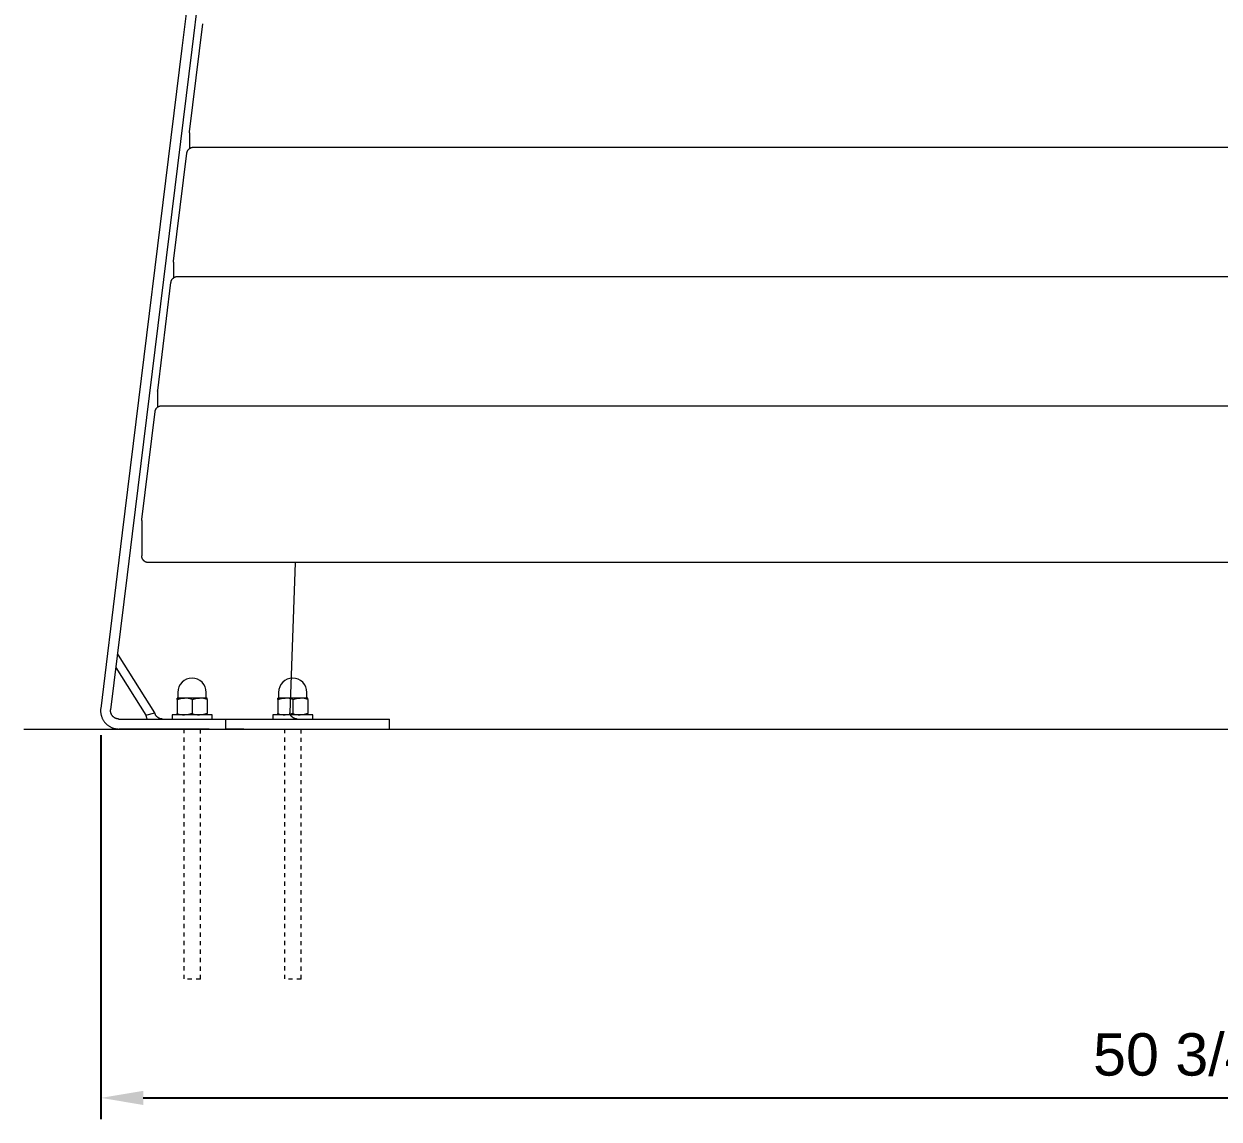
# Model space of a CAD drawing. Header units: inches. Extents: x 3 to 193, y 3 to 134.
# Drawn here: x 2.63 to 30.85, y 79.11 to 104.96 of the extents above; entities that cross this region are included whole.
import ezdxf

# ---------------------------------------------------------------- set-up
doc = ezdxf.new("R2010")
doc.units = ezdxf.units.IN
doc.header["$PDSIZE"] = -1
doc.linetypes.add('HIDDEN', pattern=[1.905, 1.27, -0.635])
for name, color, linetype, lineweight in [('ZANO_R', 7, 'Continuous', 0), ('ZANO_R_przerywana', 250, 'HIDDEN', 0), ('ZANO_W', 1, 'Continuous', 0)]:
    doc.layers.add(name, color=color, linetype=linetype, lineweight=lineweight)
doc.styles.get("Standard").update_dxf_attribs({"font": 'ARIALUNI.TTF'})
doc.dimstyles.new('amerykanie', dxfattribs={"dimtxt": 50, "dimasz": 50, "dimexe": 0.5, "dimexo": 0.5, "dimgap": 1, "dimtad": 1, "dimdec": 0, "dimzin": 0, "dimlunit": 5, "dimtxsty": 'Standard', "dimcen": 0.09, "dimclrd": 1, "dimclre": 1, "dimclrt": 1, "dimazin": 0, "dimtfac": 1, "dimtdec": 0, "dimtmove": 0, "dimatfit": 3, "dimfxl": 1, "dimtzin": 0, "dimarcsym": 1})

# ---------------------------------------------------------------- blocks, each defined once
blk = doc.blocks.new('*D368')
at = {"layer": 'Defpoints', "color": 0}
for p in [(4.448, 88.67), (55.18, 88.67), (55.18, 79.612)]:
    blk.add_point(p, dxfattribs=at)
at = {"layer": 'ZANO_W', "color": 1, "lineweight": -2}
for p, q in [((4.448, 88.17), (4.448, 79.112)), ((55.18, 88.17), (55.18, 79.112)), ((5.448, 79.612), (54.18, 79.612))]:
    blk.add_line(p, q, dxfattribs=at)
at = {"layer": 'ZANO_W', "color": 1}
for points in [[(5.448, 79.778), (5.448, 79.445), (4.448, 79.612)], [(54.18, 79.445), (54.18, 79.778), (55.18, 79.612)]]:
    blk.add_solid(points, dxfattribs=at)
at = {"layer": 'ZANO_W', "color": 1, "insert": (29.814, 80.631), "char_height": 1, "attachment_point": 5}
blk.add_mtext('50 3/4', dxfattribs=at)
blk = doc.blocks.new('*D376')
at = {"layer": 'Defpoints', "color": 0}
for p in [(54.794, 91.986), (60.986, 91.953), (55.185, 88.804), (2.629, 88.319), (69.006, 88.319)]:
    blk.add_point(p, dxfattribs=at)
at = {"layer": 'ZANO_W', "color": 1, "lineweight": -2}
blk.add_line((54.733, 92.482), (54.355, 95.56), dxfattribs=at)
blk.add_arc((55.244, 88.319), 6.796, 8.4391, 88.561, dxfattribs=at)
at = {"layer": 'ZANO_W', "color": 1}
for points in [[(55.407, 95.278), (55.423, 94.946), (54.416, 95.063)], [(61.8, 89.304), (62.133, 89.328), (62.04, 88.319)]]:
    blk.add_solid(points, dxfattribs=at)
at = {"layer": 'ZANO_W', "color": 1, "insert": (60.42, 94.168), "char_height": 1, "attachment_point": 5, "rotation": 318.5001}
blk.add_mtext("97%%d0'", dxfattribs=at)

msp = doc.modelspace()

# ---------------------------------------------------------------- linework, layer by layer
at = {"layer": 'ZANO_R'}
for p, q in [((6.59539, 106.33221), (6.35655, 104.38701)), ((6.82979, 106.30343), (6.59095, 104.35823)), ((6.53731, 102.41157), (6.85052, 104.96248)), ((6.35655, 104.38701), (4.95257, 92.95249)), ((6.59095, 104.35823), (5.18697, 92.92371)), ((6.53613, 102.39238), (6.53621, 102.39719)), ((6.53613, 102.39238), (6.53613, 102.01795)), ((6.53621, 102.39719), (6.53643, 102.40199)), ((6.53643, 102.40199), (6.5368, 102.40679)), ((6.5368, 102.40679), (6.53731, 102.41157)), ((6.16281, 99.36156), (6.47603, 101.91248)), ((6.47603, 101.91248), (6.47678, 101.91785)), ((6.47678, 101.91785), (6.47772, 101.9232)), ((6.47772, 101.9232), (6.47885, 101.92851)), ((6.47885, 101.92851), (6.48015, 101.93379)), ((6.48015, 101.93379), (6.48164, 101.93901)), ((6.48164, 101.93901), (6.4833, 101.94418)), ((6.4833, 101.94418), (6.48515, 101.94928)), ((6.48515, 101.94928), (6.48717, 101.95432)), ((6.48717, 101.95432), (6.48936, 101.95929)), ((6.48936, 101.95929), (6.49172, 101.96418)), ((6.49172, 101.96418), (6.49425, 101.96899)), ((6.49425, 101.96899), (6.49694, 101.9737)), ((6.49694, 101.9737), (6.49979, 101.97832)), ((6.49979, 101.97832), (6.5028, 101.98284)), ((6.5028, 101.98284), (6.50597, 101.98725)), ((6.50597, 101.98725), (6.50928, 101.99155)), ((6.50928, 101.99155), (6.51275, 101.99574)), ((6.51275, 101.99574), (6.51635, 101.9998)), ((6.51635, 101.9998), (6.52009, 102.00373)), ((6.52009, 102.00373), (6.52397, 102.00754)), ((6.52397, 102.00754), (6.52797, 102.01121)), ((6.52797, 102.01121), (6.5321, 102.01473)), ((6.5321, 102.01473), (6.53635, 102.01812)), ((6.53635, 102.01812), (6.54071, 102.02135)), ((6.54071, 102.02135), (6.54518, 102.02443)), ((6.54518, 102.02443), (6.54975, 102.02736)), ((6.54975, 102.02736), (6.55443, 102.03012)), ((6.55443, 102.03012), (6.55919, 102.03273)), ((6.55919, 102.03273), (6.56404, 102.03517)), ((6.56404, 102.03517), (6.56897, 102.03744)), ((6.56897, 102.03744), (6.57398, 102.03953)), ((6.57398, 102.03953), (6.57906, 102.04146)), ((6.57906, 102.04146), (6.5842, 102.0432)), ((6.5842, 102.0432), (6.5894, 102.04477)), ((6.5894, 102.04477), (6.59465, 102.04616)), ((6.59465, 102.04616), (6.59994, 102.04737)), ((6.59994, 102.04737), (6.60528, 102.04839)), ((6.60528, 102.04839), (6.61064, 102.04923)), ((6.61064, 102.04923), (6.61603, 102.04989)), ((6.61603, 102.04989), (6.62144, 102.05035)), ((6.62144, 102.05035), (6.62686, 102.05064)), ((6.62686, 102.05064), (6.63229, 102.05073)), ((6.63229, 102.05073), (52.99571, 102.05073)), ((6.16164, 99.34238), (6.16171, 99.34718)), ((6.16164, 99.34238), (6.16164, 98.96795)), ((6.16171, 99.34718), (6.16193, 99.35199)), ((6.16193, 99.35199), (6.1623, 99.35678)), ((6.1623, 99.35678), (6.16281, 99.36156)), ((5.78832, 96.31156), (6.10153, 98.86247)), ((6.10153, 98.86247), (6.10229, 98.86785)), ((6.10229, 98.86785), (6.10323, 98.8732)), ((6.10323, 98.8732), (6.10435, 98.87851)), ((6.10435, 98.87851), (6.10566, 98.88378)), ((6.10566, 98.88378), (6.10714, 98.889)), ((6.10714, 98.889), (6.10881, 98.89417)), ((6.10881, 98.89417), (6.11065, 98.89928)), ((6.11065, 98.89928), (6.11267, 98.90432)), ((6.11267, 98.90432), (6.11486, 98.90929)), ((6.11486, 98.90929), (6.11722, 98.91418)), ((6.11722, 98.91418), (6.11975, 98.91898)), ((6.11975, 98.91898), (6.12245, 98.9237)), ((6.12245, 98.9237), (6.1253, 98.92832)), ((6.1253, 98.92832), (6.12831, 98.93284)), ((6.12831, 98.93284), (6.13147, 98.93725)), ((6.13147, 98.93725), (6.13479, 98.94155)), ((6.13479, 98.94155), (6.13825, 98.94573)), ((6.13825, 98.94573), (6.14186, 98.94979)), ((6.14186, 98.94979), (6.1456, 98.95373)), ((6.1456, 98.95373), (6.14947, 98.95753)), ((6.14947, 98.95753), (6.15348, 98.9612)), ((6.15348, 98.9612), (6.15761, 98.96473)), ((6.15761, 98.96473), (6.16185, 98.96811)), ((6.16185, 98.96811), (6.16621, 98.97134)), ((6.16621, 98.97134), (6.17069, 98.97443)), ((6.17069, 98.97443), (6.17526, 98.97735)), ((6.17526, 98.97735), (6.17993, 98.98012)), ((6.17993, 98.98012), (6.1847, 98.98272)), ((6.1847, 98.98272), (6.18955, 98.98516)), ((6.18955, 98.98516), (6.19448, 98.98743)), ((6.19448, 98.98743), (6.19949, 98.98953)), ((6.19949, 98.98953), (6.20457, 98.99145)), ((6.20457, 98.99145), (6.20971, 98.9932)), ((6.20971, 98.9932), (6.21491, 98.99477)), ((6.21491, 98.99477), (6.22016, 98.99616)), ((6.22016, 98.99616), (6.22545, 98.99736)), ((6.22545, 98.99736), (6.23078, 98.99839)), ((6.23078, 98.99839), (6.23615, 98.99923)), ((6.23615, 98.99923), (6.24154, 98.99988)), ((6.24154, 98.99988), (6.24695, 99.00035)), ((6.24695, 99.00035), (6.25237, 99.00063)), ((6.25237, 99.00063), (6.2578, 99.00072)), ((6.2578, 99.00072), (53.37021, 99.00072)), ((5.78715, 96.29237), (5.78722, 96.29718)), ((5.78715, 96.29237), (5.78715, 95.91794)), ((5.78722, 96.29718), (5.78744, 96.30198)), ((5.78744, 96.30198), (5.78781, 96.30678)), ((5.78781, 96.30678), (5.78832, 96.31156)), ((5.81999, 95.93742), (5.825, 95.93952)), ((5.825, 95.93952), (5.83007, 95.94145)), ((5.83007, 95.94145), (5.83522, 95.94319)), ((5.83522, 95.94319), (5.84041, 95.94476)), ((5.84041, 95.94476), (5.84566, 95.94615)), ((5.84566, 95.94615), (5.85096, 95.94736)), ((5.85096, 95.94736), (5.85629, 95.94838)), ((5.85629, 95.94838), (5.86165, 95.94922)), ((5.86165, 95.94922), (5.86704, 95.94988)), ((5.86704, 95.94988), (5.87245, 95.95034)), ((5.87245, 95.95034), (5.87788, 95.95062)), ((5.87788, 95.95062), (5.88331, 95.95072)), ((5.88331, 95.95072), (53.7447, 95.95072)), ((5.41383, 93.26155), (5.72704, 95.81247)), ((5.72704, 95.81247), (5.72779, 95.81784)), ((5.72779, 95.81784), (5.72873, 95.82319)), ((5.72873, 95.82319), (5.72986, 95.8285)), ((5.72986, 95.8285), (5.73116, 95.83377)), ((5.73116, 95.83377), (5.73265, 95.839)), ((5.73265, 95.839), (5.73432, 95.84416)), ((5.73432, 95.84416), (5.73616, 95.84927)), ((5.73616, 95.84927), (5.73818, 95.85431)), ((5.73818, 95.85431), (5.74037, 95.85928)), ((5.74037, 95.85928), (5.74273, 95.86417)), ((5.74273, 95.86417), (5.74526, 95.86898)), ((5.74526, 95.86898), (5.74795, 95.87369)), ((5.74795, 95.87369), (5.75081, 95.87831)), ((5.75081, 95.87831), (5.75382, 95.88283)), ((5.75382, 95.88283), (5.75698, 95.88724)), ((5.75698, 95.88724), (5.7603, 95.89154)), ((5.7603, 95.89154), (5.76376, 95.89573)), ((5.76376, 95.89573), (5.76736, 95.89979)), ((5.76736, 95.89979), (5.7711, 95.90372)), ((5.7711, 95.90372), (5.77498, 95.90753)), ((5.77498, 95.90753), (5.77898, 95.91119)), ((5.77898, 95.91119), (5.78311, 95.91472)), ((5.78311, 95.91472), (5.78736, 95.9181)), ((5.78736, 95.9181), (5.79172, 95.92134)), ((5.79172, 95.92134), (5.79619, 95.92442)), ((5.79619, 95.92442), (5.80077, 95.92735)), ((5.80077, 95.92735), (5.80544, 95.93011)), ((5.80544, 95.93011), (5.8102, 95.93272)), ((5.8102, 95.93272), (5.81505, 95.93516)), ((5.81505, 95.93516), (5.81999, 95.93742)), ((5.41265, 93.24237), (5.41273, 93.24717)), ((5.41265, 93.24237), (5.41265, 92.4043)), ((5.41273, 93.24717), (5.41295, 93.25198)), ((5.41295, 93.25198), (5.41331, 93.25677)), ((5.41331, 93.25677), (5.41383, 93.26155)), ((4.95257, 92.95249), (4.83386, 91.98565)), ((5.18697, 92.92371), (5.06826, 91.95687)), ((5.41275, 92.39892), (5.41265, 92.4043)), ((5.41302, 92.39355), (5.41275, 92.39892)), ((5.41348, 92.3882), (5.41302, 92.39355)), ((5.41412, 92.38286), (5.41348, 92.3882)), ((5.41494, 92.37755), (5.41412, 92.38286)), ((5.41595, 92.37227), (5.41494, 92.37755)), ((5.41713, 92.36702), (5.41595, 92.37227)), ((5.41849, 92.36182), (5.41713, 92.36702)), ((5.42003, 92.35667), (5.41849, 92.36182)), ((5.42174, 92.35158), (5.42003, 92.35667)), ((5.42363, 92.34654), (5.42174, 92.35158)), ((5.42569, 92.34157), (5.42363, 92.34654)), ((5.42791, 92.33668), (5.42569, 92.34157)), ((5.43031, 92.33187), (5.42791, 92.33668)), ((5.43286, 92.32714), (5.43031, 92.33187)), ((5.43557, 92.3225), (5.43286, 92.32714)), ((5.43845, 92.31795), (5.43557, 92.3225)), ((5.44147, 92.31351), (5.43845, 92.31795)), ((5.44464, 92.30917), (5.44147, 92.31351)), ((5.44797, 92.30494), (5.44464, 92.30917)), ((5.45143, 92.30083), (5.44797, 92.30494)), ((5.45503, 92.29684), (5.45143, 92.30083)), ((5.45877, 92.29297), (5.45503, 92.29684)), ((5.46263, 92.28924), (5.45877, 92.29297)), ((5.46662, 92.28563), (5.46263, 92.28924)), ((5.47074, 92.28217), (5.46662, 92.28563)), ((5.47496, 92.27885), (5.47074, 92.28217)), ((5.4793, 92.27568), (5.47496, 92.27885)), ((5.48375, 92.27265), (5.4793, 92.27568)), ((5.48829, 92.26978), (5.48375, 92.27265)), ((5.49293, 92.26706), (5.48829, 92.26978)), ((5.49766, 92.26451), (5.49293, 92.26706)), ((5.50248, 92.26212), (5.49766, 92.26451)), ((5.50737, 92.25989), (5.50248, 92.26212)), ((5.51234, 92.25784), (5.50737, 92.25989)), ((5.51737, 92.25595), (5.51234, 92.25784)), ((5.52247, 92.25424), (5.51737, 92.25595)), ((5.52762, 92.2527), (5.52247, 92.25424)), ((5.53282, 92.25134), (5.52762, 92.2527)), ((5.53806, 92.25015), (5.53282, 92.25134)), ((5.54334, 92.24915), (5.53806, 92.25015)), ((5.54866, 92.24833), (5.54334, 92.24915)), ((5.55399, 92.24768), (5.54866, 92.24833)), ((5.55935, 92.24723), (5.55399, 92.24768)), ((5.56472, 92.24695), (5.55935, 92.24723)), ((5.57009, 92.24686), (5.56472, 92.24695)), ((54.05791, 92.24686), (5.57009, 92.24686)), ((9.03213, 92.24686), (8.90409, 88.70331)), ((4.83386, 91.98565), (4.44323, 88.80424)), ((5.06826, 91.95687), (4.67763, 88.77546)), ((4.84406, 90.12455), (4.84413, 90.12834)), ((4.84412, 90.12075), (4.84406, 90.12455)), ((4.84431, 90.11696), (4.84412, 90.12075)), ((4.84413, 90.12834), (4.84434, 90.13213)), ((4.84463, 90.11318), (4.84431, 90.11696)), ((4.84434, 90.13213), (4.84467, 90.13591)), ((4.84508, 90.10941), (4.84463, 90.11318)), ((4.84566, 90.10566), (4.84508, 90.10941)), ((4.84637, 90.10193), (4.84566, 90.10566)), ((4.84721, 90.09823), (4.84637, 90.10193)), ((4.84817, 90.09456), (4.84721, 90.09823)), ((4.84926, 90.09093), (4.84817, 90.09456)), ((4.85048, 90.08733), (4.84926, 90.09093)), ((4.85182, 90.08378), (4.85048, 90.08733)), ((4.85328, 90.08028), (4.85182, 90.08378)), ((4.85487, 90.07683), (4.85328, 90.08028)), ((4.85657, 90.07344), (4.85487, 90.07683)), ((4.85839, 90.0701), (4.85657, 90.07344)), ((4.86032, 90.06684), (4.85839, 90.0701)), ((4.86236, 90.06364), (4.86032, 90.06684)), ((5.72005, 88.70331), (4.86236, 90.06364)), ((4.79943, 89.76741), (5.50688, 88.64536)), ((6.26407, 89.18443), (6.26407, 89.05651)), ((6.93319, 89.05651), (6.93319, 89.18443)), ((8.64166, 89.18456), (8.64166, 89.05664)), ((9.31078, 89.05664), (9.31078, 89.18456)), ((6.24439, 89.01503), (6.24439, 89.04667)), ((6.42151, 89.04667), (6.24439, 89.04667)), ((6.24439, 89.01503), (6.24439, 88.68471)), ((6.77575, 89.04667), (6.42151, 89.04667)), ((6.59863, 89.01503), (6.59863, 88.68471)), ((6.95287, 89.04667), (6.77575, 89.04667)), ((6.95287, 89.01503), (6.95287, 89.04667)), ((6.95287, 89.01503), (6.95287, 88.68471)), ((8.62198, 89.01516), (8.62198, 89.0468)), ((8.7991, 89.0468), (8.62198, 89.0468)), ((8.62198, 89.01516), (8.62198, 88.68484)), ((9.15334, 89.0468), (8.7991, 89.0468)), ((8.97622, 89.01516), (8.97622, 88.68484)), ((9.33046, 89.0468), (9.15334, 89.0468)), ((9.33046, 89.01516), (9.33046, 89.0468)), ((9.33046, 89.01516), (9.33046, 88.68484)), ((4.44008, 88.75949), (4.44006, 88.74453)), ((4.44006, 88.74453), (4.44056, 88.72958)), ((4.44061, 88.77444), (4.44008, 88.75949)), ((4.44056, 88.72958), (4.44157, 88.71466)), ((4.44166, 88.78936), (4.44061, 88.77444)), ((4.44157, 88.71466), (4.4431, 88.69978)), ((4.44323, 88.80424), (4.44166, 88.78936)), ((4.4431, 88.69978), (4.44514, 88.68496)), ((4.44514, 88.68496), (4.44769, 88.67022)), ((4.44769, 88.67022), (4.45075, 88.65558)), ((4.45075, 88.65558), (4.45432, 88.64105)), ((4.45432, 88.64105), (4.45838, 88.62666)), ((4.45838, 88.62666), (4.46294, 88.61241)), ((4.46294, 88.61241), (4.46799, 88.59833)), ((4.67619, 88.74832), (4.6762, 88.75512)), ((4.67641, 88.74152), (4.67619, 88.74832)), ((4.6762, 88.75512), (4.67644, 88.76191)), ((4.67687, 88.73474), (4.67641, 88.74152)), ((4.67644, 88.76191), (4.67692, 88.76869)), ((4.67757, 88.72797), (4.67687, 88.73474)), ((4.67692, 88.76869), (4.67763, 88.77546)), ((4.6785, 88.72124), (4.67757, 88.72797)), ((4.67966, 88.71454), (4.6785, 88.72124)), ((4.68105, 88.70788), (4.67966, 88.71454)), ((4.68267, 88.70128), (4.68105, 88.70788)), ((4.68452, 88.69474), (4.68267, 88.70128)), ((4.68659, 88.68826), (4.68452, 88.69474)), ((4.68888, 88.68186), (4.68659, 88.68826)), ((4.6914, 88.67554), (4.68888, 88.68186)), ((4.69413, 88.66932), (4.6914, 88.67554)), ((4.69707, 88.66319), (4.69413, 88.66932)), ((4.70023, 88.65717), (4.69707, 88.66319)), ((4.70359, 88.65126), (4.70023, 88.65717)), ((4.70715, 88.64547), (4.70359, 88.65126)), ((4.71091, 88.6398), (4.70715, 88.64547)), ((4.71487, 88.63427), (4.71091, 88.6398)), ((4.71901, 88.62888), (4.71487, 88.63427)), ((4.72334, 88.62363), (4.71901, 88.62888)), ((4.72784, 88.61854), (4.72334, 88.62363)), ((4.73252, 88.61361), (4.72784, 88.61854)), ((4.73737, 88.60884), (4.73252, 88.61361)), ((4.74237, 88.60424), (4.73737, 88.60884)), ((4.74754, 88.59982), (4.74237, 88.60424)), ((5.50688, 88.64536), (5.72005, 88.70331)), ((5.50688, 88.64536), (5.51023, 88.63202)), ((5.51023, 88.63202), (5.51399, 88.61879)), ((5.51399, 88.61879), (5.51814, 88.60568)), ((5.51814, 88.60568), (5.52269, 88.5927)), ((5.72145, 88.69706), (5.72005, 88.70331)), ((5.72307, 88.69086), (5.72145, 88.69706)), ((5.7249, 88.68472), (5.72307, 88.69086)), ((5.72694, 88.67865), (5.7249, 88.68472)), ((5.72918, 88.67265), (5.72694, 88.67865)), ((5.73164, 88.66673), (5.72918, 88.67265)), ((5.73429, 88.6609), (5.73164, 88.66673)), ((5.73714, 88.65516), (5.73429, 88.6609)), ((5.74019, 88.64952), (5.73714, 88.65516)), ((5.74343, 88.644), (5.74019, 88.64952)), ((5.74686, 88.63858), (5.74343, 88.644)), ((5.75047, 88.63329), (5.74686, 88.63858)), ((5.75427, 88.62813), (5.75047, 88.63329)), ((5.75824, 88.6231), (5.75427, 88.62813)), ((5.76237, 88.61821), (5.75824, 88.6231)), ((5.76668, 88.61347), (5.76237, 88.61821)), ((5.77115, 88.60887), (5.76668, 88.61347)), ((5.77577, 88.60443), (5.77115, 88.60887)), ((5.78054, 88.60016), (5.77577, 88.60443)), ((6.12631, 88.65307), (6.12631, 88.55467)), ((7.07095, 88.65307), (6.12631, 88.65307)), ((6.24439, 88.65307), (6.24439, 88.68471)), ((6.95287, 88.65307), (6.95287, 88.68471)), ((7.07095, 88.55467), (7.07095, 88.65307)), ((8.5039, 88.6532), (8.5039, 88.5548)), ((9.44854, 88.6532), (8.5039, 88.6532)), ((8.62198, 88.6532), (8.62198, 88.68484)), ((8.90551, 88.69701), (8.90409, 88.70331)), ((8.90715, 88.69077), (8.90551, 88.69701)), ((8.909, 88.68458), (8.90715, 88.69077)), ((8.91107, 88.67846), (8.909, 88.68458)), ((8.91335, 88.67242), (8.91107, 88.67846)), ((8.91583, 88.66646), (8.91335, 88.67242)), ((8.91852, 88.66059), (8.91583, 88.66646)), ((8.92141, 88.65482), (8.91852, 88.66059)), ((8.92449, 88.64915), (8.92141, 88.65482)), ((8.92778, 88.64359), (8.92449, 88.64915)), ((8.93125, 88.63814), (8.92778, 88.64359)), ((8.93491, 88.63282), (8.93125, 88.63814)), ((8.93875, 88.62763), (8.93491, 88.63282)), ((8.94277, 88.62258), (8.93875, 88.62763)), ((8.94696, 88.61767), (8.94277, 88.62258)), ((8.95132, 88.6129), (8.94696, 88.61767)), ((8.95584, 88.60829), (8.95132, 88.6129)), ((8.96051, 88.60384), (8.95584, 88.60829)), ((8.96534, 88.59955), (8.96051, 88.60384)), ((9.33046, 88.6532), (9.33046, 88.68484)), ((9.44854, 88.5548), (9.44854, 88.6532)), ((4.46799, 88.59833), (4.47352, 88.58443)), ((4.47352, 88.58443), (4.47953, 88.57073)), ((4.47953, 88.57073), (4.48601, 88.55725)), ((4.48601, 88.55725), (4.49295, 88.544)), ((4.49295, 88.544), (4.50034, 88.531)), ((4.50034, 88.531), (4.50818, 88.51826)), ((4.50818, 88.51826), (4.51645, 88.5058)), ((4.51645, 88.5058), (4.52515, 88.49363)), ((4.52515, 88.49363), (4.53427, 88.48177)), ((4.53427, 88.48177), (4.54379, 88.47023)), ((4.54379, 88.47023), (4.5537, 88.45903)), ((4.5537, 88.45903), (4.56399, 88.44817)), ((4.56399, 88.44817), (4.57465, 88.43768)), ((4.57465, 88.43768), (4.58567, 88.42756)), ((4.58567, 88.42756), (4.59703, 88.41783)), ((4.59703, 88.41783), (4.60872, 88.4085)), ((4.60872, 88.4085), (4.62073, 88.39958)), ((4.62073, 88.39958), (4.63303, 88.39107)), ((4.63303, 88.39107), (4.64562, 88.383)), ((4.64562, 88.383), (4.65849, 88.37537)), ((4.65849, 88.37537), (4.67161, 88.36818)), ((4.67161, 88.36818), (4.68497, 88.36146)), ((4.68497, 88.36146), (4.69855, 88.35519)), ((4.69855, 88.35519), (4.71235, 88.34941)), ((4.71235, 88.34941), (4.72633, 88.3441)), ((4.72633, 88.3441), (4.74049, 88.33928)), ((4.74049, 88.33928), (4.75481, 88.33495)), ((4.75285, 88.59557), (4.74754, 88.59982)), ((4.75831, 88.59152), (4.75285, 88.59557)), ((4.75481, 88.33495), (4.76927, 88.33111)), ((4.7639, 88.58765), (4.75831, 88.59152)), ((4.76963, 88.58398), (4.7639, 88.58765)), ((4.76927, 88.33111), (4.78385, 88.32778)), ((4.77547, 88.58051), (4.76963, 88.58398)), ((4.78144, 88.57725), (4.77547, 88.58051)), ((4.78751, 88.57419), (4.78144, 88.57725)), ((4.78385, 88.32778), (4.79854, 88.32496)), ((4.79368, 88.57135), (4.78751, 88.57419)), ((4.79995, 88.56871), (4.79368, 88.57135)), ((4.79854, 88.32496), (4.81332, 88.32264)), ((4.80631, 88.5663), (4.79995, 88.56871)), ((4.81275, 88.56411), (4.80631, 88.5663)), ((4.81926, 88.56214), (4.81275, 88.56411)), ((4.81332, 88.32264), (4.82816, 88.32084)), ((4.82583, 88.5604), (4.81926, 88.56214)), ((4.83246, 88.55889), (4.82583, 88.5604)), ((4.82816, 88.32084), (4.84307, 88.31955)), ((4.83913, 88.5576), (4.83246, 88.55889)), ((4.84585, 88.55655), (4.83913, 88.5576)), ((4.8526, 88.55573), (4.84585, 88.55655)), ((4.85937, 88.55514), (4.8526, 88.55573)), ((4.86616, 88.55479), (4.85937, 88.55514)), ((4.87296, 88.55467), (4.86616, 88.55479)), ((4.87296, 88.55467), (7.00496, 88.55467)), ((5.52269, 88.5927), (5.52763, 88.57986)), ((5.52763, 88.57986), (5.53296, 88.56718)), ((5.53296, 88.56718), (5.53867, 88.55467)), ((5.78545, 88.59605), (5.78054, 88.60016)), ((5.79051, 88.59211), (5.78545, 88.59605)), ((5.79569, 88.58835), (5.79051, 88.59211)), ((5.80101, 88.58477), (5.79569, 88.58835)), ((5.80644, 88.58137), (5.80101, 88.58477)), ((5.81199, 88.57817), (5.80644, 88.58137)), ((5.81764, 88.57515), (5.81199, 88.57817)), ((5.82339, 88.57233), (5.81764, 88.57515)), ((5.82924, 88.56971), (5.82339, 88.57233)), ((5.83517, 88.5673), (5.82924, 88.56971)), ((5.84119, 88.56509), (5.83517, 88.5673)), ((5.84727, 88.56309), (5.84119, 88.56509)), ((5.85343, 88.5613), (5.84727, 88.56309)), ((5.85964, 88.55972), (5.85343, 88.5613)), ((5.8659, 88.55835), (5.85964, 88.55972)), ((5.8722, 88.55721), (5.8659, 88.55835)), ((5.87854, 88.55628), (5.8722, 88.55721)), ((5.8849, 88.55557), (5.87854, 88.55628)), ((5.89129, 88.55507), (5.8849, 88.55557)), ((5.89769, 88.5548), (5.89129, 88.55507)), ((5.89769, 88.5548), (7.82313, 88.5548)), ((7.00496, 88.55467), (7.39856, 88.55467)), ((7.39856, 88.31851), (7.39856, 88.55467)), ((7.82313, 88.5548), (8.33317, 88.5548)), ((8.33317, 88.5548), (11.23012, 88.5548)), ((8.97032, 88.59544), (8.96534, 88.59955)), ((8.97543, 88.59149), (8.97032, 88.59544)), ((8.98067, 88.58773), (8.97543, 88.59149)), ((8.98605, 88.58415), (8.98067, 88.58773)), ((8.99154, 88.58076), (8.98605, 88.58415)), ((8.99715, 88.57756), (8.99154, 88.58076)), ((9.00287, 88.57456), (8.99715, 88.57756)), ((9.00868, 88.57175), (9.00287, 88.57456)), ((9.01459, 88.56915), (9.00868, 88.57175)), ((9.02059, 88.56676), (9.01459, 88.56915)), ((9.02666, 88.56457), (9.02059, 88.56676)), ((9.03281, 88.5626), (9.02666, 88.56457)), ((9.03902, 88.56083), (9.03281, 88.5626)), ((9.04529, 88.55929), (9.03902, 88.56083)), ((9.05161, 88.55796), (9.04529, 88.55929)), ((9.05797, 88.55686), (9.05161, 88.55796)), ((9.06437, 88.55597), (9.05797, 88.55686)), ((9.07079, 88.5553), (9.06437, 88.55597)), ((9.07723, 88.55486), (9.07079, 88.5553)), ((11.23012, 88.5548), (11.25012, 88.5548)), ((11.25012, 88.5548), (11.25547, 88.5548)), ((11.25547, 88.5548), (11.25681, 88.5548)), ((11.25681, 88.5548), (11.25714, 88.5548)), ((11.25714, 88.5548), (11.25721, 88.5548)), ((11.25721, 88.5548), (11.25722, 88.5548)), ((11.25722, 88.5548), (11.25722, 88.5548)), ((11.25722, 88.5548), (11.25723, 88.5548)), ((11.25723, 88.5548), (11.25722, 88.5548)), ((11.25723, 88.31864), (11.25723, 88.5548)), ((4.84307, 88.31955), (4.85801, 88.31877)), ((4.85801, 88.31877), (4.87296, 88.31851)), ((7.00496, 88.31851), (4.87296, 88.31851)), ((7.00496, 88.31851), (7.39856, 88.31851)), ((7.82313, 88.31864), (7.39856, 88.31864)), ((7.82313, 88.31864), (8.33317, 88.31864)), ((8.33317, 88.31864), (11.23012, 88.31864)), ((11.23012, 88.31864), (11.25012, 88.31864)), ((11.25012, 88.31864), (11.25547, 88.31864)), ((11.25547, 88.31864), (11.25681, 88.31864)), ((11.25681, 88.31864), (11.25714, 88.31864)), ((11.25714, 88.31864), (11.25721, 88.31864)), ((11.25721, 88.31864), (11.25722, 88.31864)), ((11.25722, 88.31864), (11.25722, 88.31864)), ((11.25722, 88.31864), (11.25723, 88.31864)), ((11.25723, 88.31864), (11.25722, 88.31864))]:
    msp.add_line(p, q, dxfattribs=at)
at = {"layer": 'ZANO_R', "flags": 128}
for points in [[(6.24439, 89.01503), (6.33117, 89.03799), (6.42151, 89.04667)], [(6.59863, 89.01503), (6.68541, 89.03799), (6.77575, 89.04667)], [(8.62198, 89.01516), (8.70876, 89.03812), (8.7991, 89.0468)], [(8.97622, 89.01516), (9.063, 89.03812), (9.15334, 89.0468)], [(6.59863, 88.68471), (6.51186, 88.66176), (6.42151, 88.65307)], [(6.95287, 88.68471), (6.86609, 88.66176), (6.77575, 88.65307)], [(8.97622, 88.68484), (8.88945, 88.66189), (8.7991, 88.6532)], [(9.33046, 88.68484), (9.24369, 88.66189), (9.15334, 88.6532)]]:
    msp.add_lwpolyline(points, dxfattribs=at)
at = {"layer": 'ZANO_R'}
for points in [[(6.12631, 88.55467), (7.07095, 88.55467)], [(8.5039, 88.5548), (9.44854, 88.5548)], [(2.62942, 88.31851), (69.00629, 88.31864)]]:
    msp.add_lwpolyline(points, dxfattribs=at)
for centre, radius, start, end in [((6.59863, 89.18443), 0.33456, 0, 180), ((8.97622, 89.18456), 0.33456, 0, 180), ((6.25423, 89.05651), 0.00984, 270, 0), ((6.41698, 88.50974), 0.53695, 70.226911, 89.51668), ((6.77122, 88.50974), 0.53695, 70.226929, 89.516663), ((6.94303, 89.05651), 0.00984, 180, 270), ((8.63182, 89.05664), 0.00984, 270, 0), ((8.79457, 88.50987), 0.53695, 70.226911, 89.51668), ((9.14881, 88.50987), 0.53695, 70.226929, 89.516663), ((9.32062, 89.05664), 0.00984, 180, 270), ((6.42604, 89.19004), 0.53698, 250.227875, 269.516419), ((6.78028, 89.19004), 0.53699, 250.227928, 269.516399), ((8.80364, 89.19017), 0.53698, 250.227875, 269.516419), ((9.15787, 89.19017), 0.53699, 250.227928, 269.516399)]:
    msp.add_arc(centre, radius, start, end, dxfattribs=at)
at = {"layer": 'ZANO_R_przerywana', "ltscale": 0.05}
for p, q in [((6.40183, 88.31851), (6.40183, 82.41453)), ((6.79543, 82.41453), (6.79543, 88.31851)), ((8.77942, 88.31864), (8.77942, 82.41466)), ((9.17302, 82.41466), (9.17302, 88.31864)), ((6.79543, 82.41453), (6.40183, 82.41453)), ((9.17302, 82.41466), (8.77942, 82.41466))]:
    msp.add_line(p, q, dxfattribs=at)
at = {"layer": 'ZANO_R_przerywana'}
for points in [[(6.40183, 88.31851), (6.79543, 88.31851)], [(8.77942, 88.31864), (9.17302, 88.31864)]]:
    msp.add_lwpolyline(points, dxfattribs=at)

# ---------------------------------------------------------------- dimensions: what is measured, and where the dimension line sits
at = {"layer": 'ZANO_W'}
dim = msp.add_angular_dim_2l(base=(60.98629, 91.95317), line1=((54.79415, 91.98565), (55.18478, 88.80424)), line2=((2.62942, 88.31851), (69.00629, 88.31864)), dimstyle='amerykanie', override={"dimtxt": 1, "dimasz": 1, "dimgap": 0.5, "dimdec": 4, "dimaunit": 1, "dimadec": 1, "dimtdec": 4, "dimtmove": 1, "dimfrac": 2}, dxfattribs=at)
dim.commit()
dim.dimension.update_dxf_attribs({"geometry": '*D376', "text_midpoint": (60.41982, 94.16837)})
dim = msp.add_linear_dim(base=(55.18031, 79.61173), p1=(4.44769, 88.67022), p2=(55.18031, 88.67022), dimstyle='amerykanie', override={"dimtxt": 1, "dimasz": 1, "dimgap": 0.5, "dimdec": 4, "dimaunit": 1, "dimadec": 1, "dimtdec": 4, "dimtmove": 1, "dimfrac": 2}, dxfattribs=at)
dim.commit()
dim.dimension.update_dxf_attribs({"geometry": '*D368', "text_midpoint": (29.814, 80.63083)})

doc.saveas('drawing.dxf')
